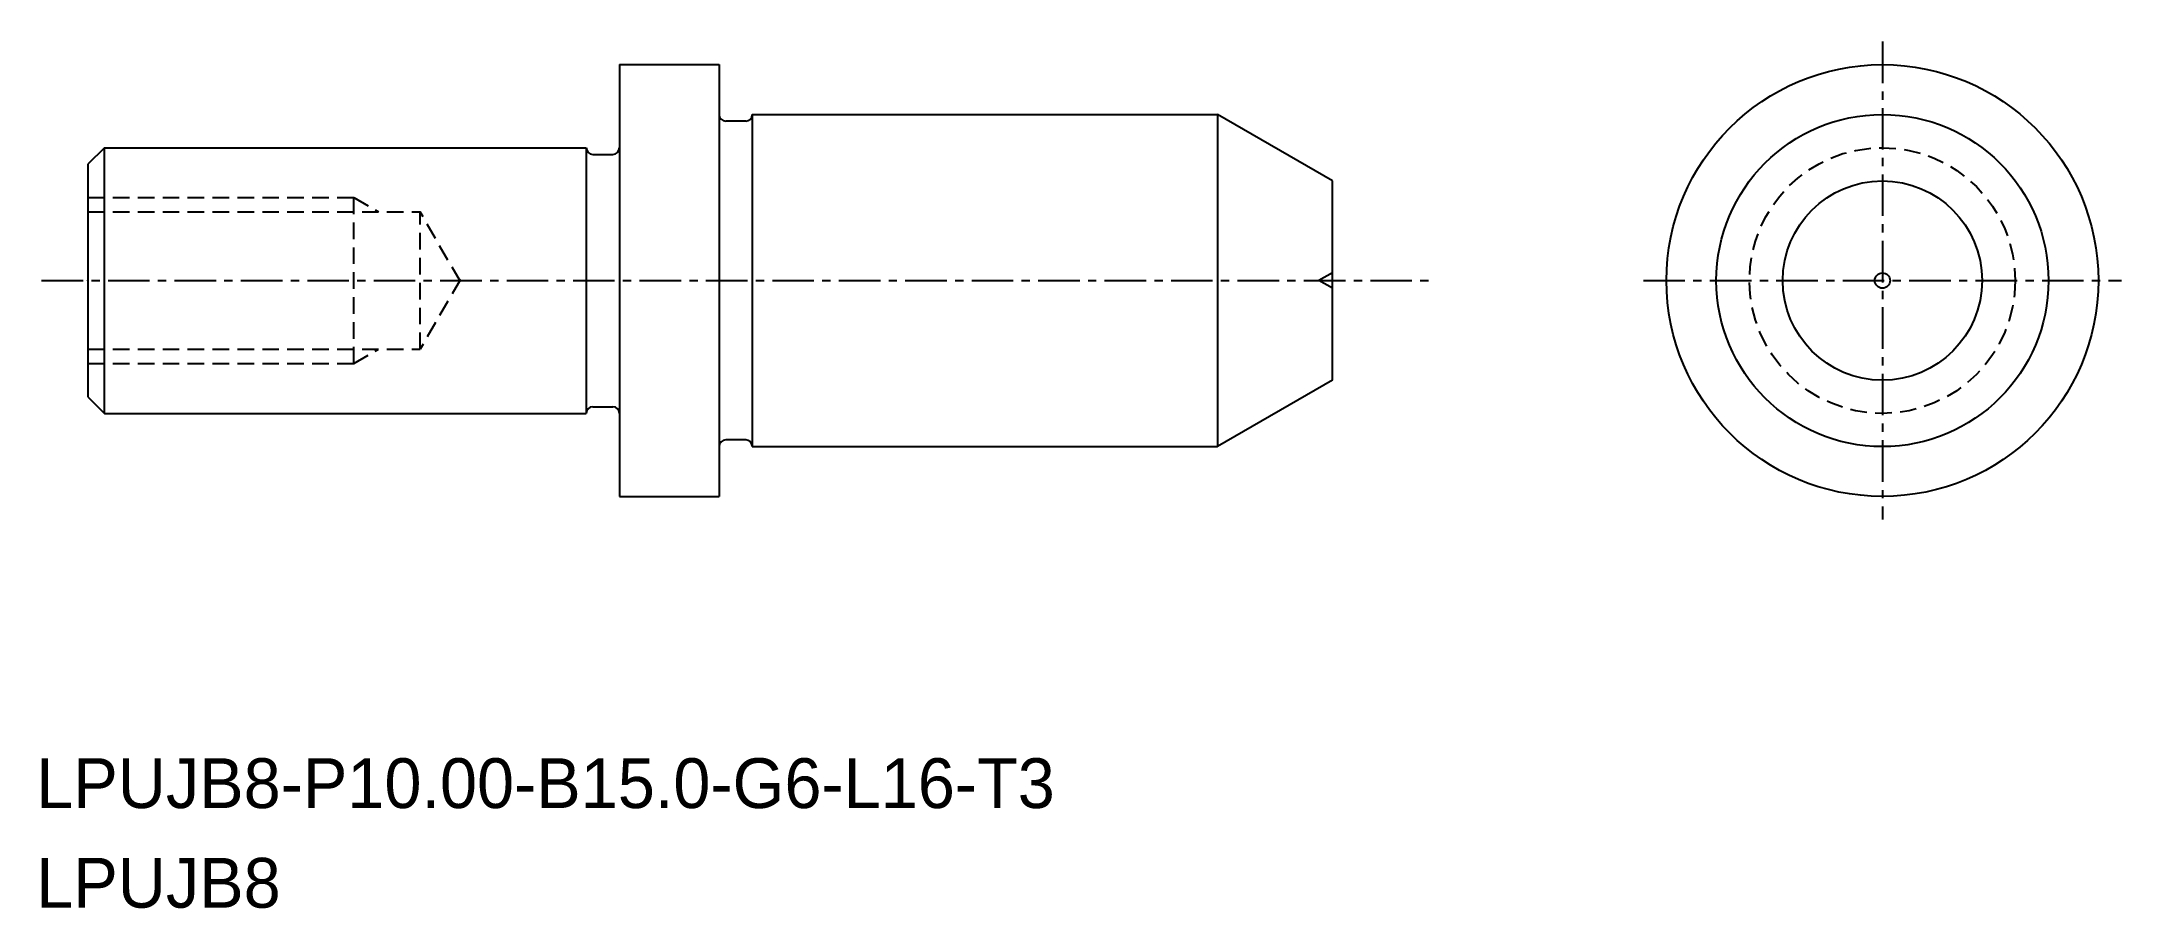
# Model space of a CAD drawing. Extents: x -1724 to -1661.4, y -697.6 to -671.5.
import ezdxf

# ---------------------------------------------------------------- set-up
doc = ezdxf.new("R2010")
doc.units = 0
doc.linetypes.add('CENTER', pattern=[2, 1.25, -0.25, 0.25, -0.25])
doc.linetypes.add('DASHED', pattern=[0.75, 0.5, -0.25])
doc.layers.get('0').update_dxf_attribs({"linetype": 'CONTINUOUS'})
doc.layers.add('CENTER', color=1, linetype='CENTER')

msp = doc.modelspace()

# ---------------------------------------------------------------- linework, layer by layer
at = {"color": 7, "linetype": 'CONTINUOUS'}
for p, q in [((-1706.597, -672.198), (-1703.597, -672.198)), ((-1706.597, -672.198), (-1706.597, -685.198)), ((-1702.797, -673.898), (-1703.397, -673.898)), ((-1702.597, -673.698), (-1702.597, -683.698)), ((-1702.597, -673.698), (-1688.597, -673.698)), ((-1722.097, -674.698), (-1722.597, -675.198)), ((-1722.097, -682.698), (-1722.097, -674.698)), ((-1722.097, -674.698), (-1707.597, -674.698)), ((-1707.597, -674.698), (-1707.597, -682.698)), ((-1707.397, -674.898), (-1706.797, -674.898)), ((-1722.597, -675.198), (-1722.597, -682.198)), ((-1722.597, -682.198), (-1722.097, -682.698)), ((-1722.097, -682.698), (-1707.597, -682.698)), ((-1707.397, -682.498), (-1706.797, -682.498)), ((-1702.797, -683.498), (-1703.397, -683.498)), ((-1702.597, -683.698), (-1688.597, -683.698)), ((-1706.597, -685.198), (-1703.597, -685.198))]:
    msp.add_line(p, q, dxfattribs=at)
at = {"linetype": 'CONTINUOUS'}
for p, q in [((-1703.597, -672.198), (-1703.597, -685.198)), ((-1688.597, -673.698), (-1688.597, -683.698)), ((-1685.133, -675.698), (-1688.597, -673.698)), ((-1685.133, -681.698), (-1685.133, -675.698)), ((-1685.133, -681.698), (-1688.597, -683.698))]:
    msp.add_line(p, q, dxfattribs=at)
at = {"color": 3, "linetype": 'DASHED'}
for p, q in [((-1722.597, -676.198), (-1714.597, -676.198)), ((-1722.597, -676.631), (-1712.597, -676.631)), ((-1714.597, -676.198), (-1713.848, -676.631)), ((-1714.597, -681.198), (-1714.597, -676.198)), ((-1711.385, -678.731), (-1712.597, -676.631)), ((-1712.597, -680.765), (-1712.597, -676.631)), ((-1711.385, -678.665), (-1712.597, -680.765)), ((-1722.597, -680.765), (-1712.597, -680.765)), ((-1714.597, -681.198), (-1713.848, -680.765)), ((-1722.597, -681.198), (-1714.597, -681.198))]:
    msp.add_line(p, q, dxfattribs=at)
at = {"color": 3}
for p in [(-1685.133, -678.467), (-1685.133, -678.928)]:
    msp.add_line(p, (-1685.54, -678.698), dxfattribs=at)
at = {"linetype": 'CONTINUOUS'}
for radius in [6.5, 5, 3]:
    msp.add_circle((-1668.578, -678.698), radius, dxfattribs=at)
at = {"color": 3, "linetype": 'DASHED'}
msp.add_circle((-1668.578, -678.698), 4, dxfattribs=at)
msp.add_circle((-1668.578, -678.698), 0.23)
at = {"color": 7, "linetype": 'CONTINUOUS'}
for centre, start, end in [((-1703.397, -673.698), 180, 270), ((-1702.797, -673.698), 270, 0), ((-1707.397, -674.698), 180, 270), ((-1706.797, -674.698), 270, 0), ((-1707.397, -682.698), 90, 180), ((-1706.797, -682.698), 0, 90), ((-1703.397, -683.698), 90, 180), ((-1702.797, -683.698), 0, 90)]:
    msp.add_arc(centre, 0.2, start, end, dxfattribs=at)
msp.add_point((-1722.597, -678.698), dxfattribs=at)
at = {"layer": 'CENTER', "color": 1, "linetype": 'CENTER'}
for p, q in [((-1668.578, -671.504), (-1668.578, -685.892)), ((-1723.992, -678.698), (-1682.161, -678.698)), ((-1675.772, -678.698), (-1661.384, -678.698))]:
    msp.add_line(p, q, dxfattribs=at)

# ---------------------------------------------------------------- texts
for s, p in [('LPUJB8-P10.00-B15.0-G6-L16-T3', (-1724.152, -694.58)), ('LPUJB8', (-1724.152, -697.58))]:
    msp.add_text(s, height=1.5).set_placement(p)

doc.saveas('drawing.dxf')
